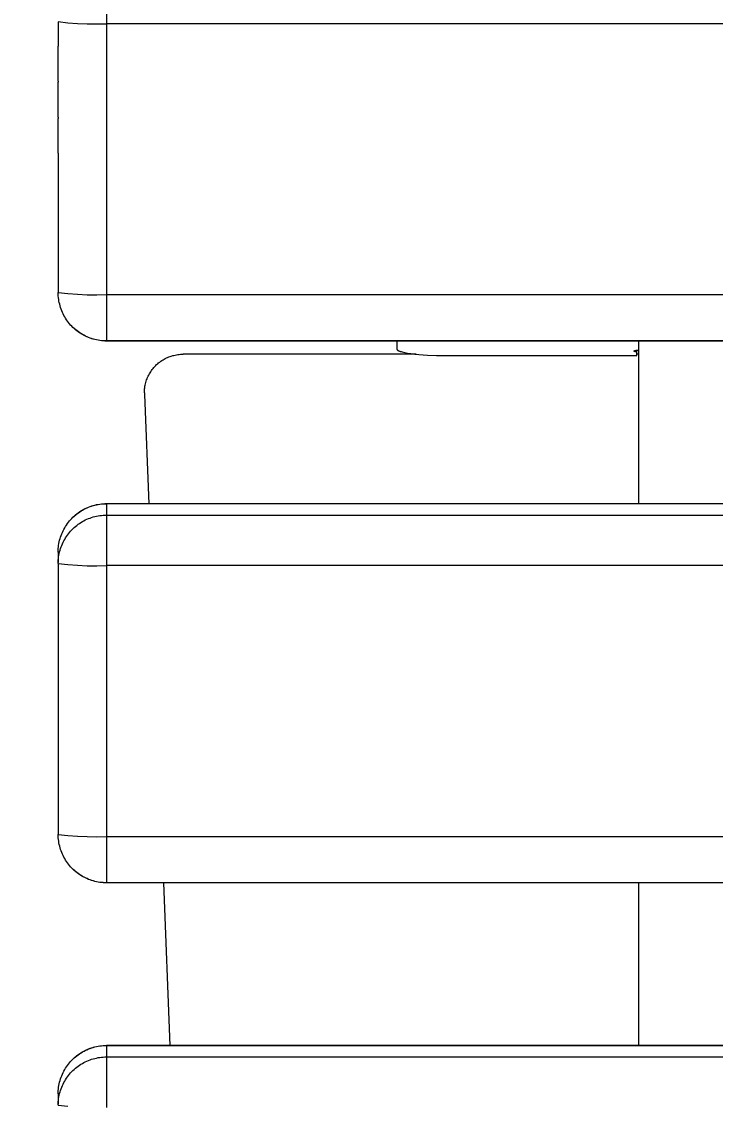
# Model space of a CAD drawing. Header units: millimetres. Extents: x -30 to 4992, y -440 to 3111.
# Drawn here: x 139.2 to 210.9, y 2032.3 to 2144.2 of the extents above; entities that cross this region are included whole.
import ezdxf

# ---------------------------------------------------------------- set-up
doc = ezdxf.new("R2010")
doc.units = ezdxf.units.MM
doc.layers.add('ZANO_R', color=7, linetype='Continuous', lineweight=0)
doc.layers.add('ZANO_W', color=1, linetype='Continuous', lineweight=0)
doc.styles.add('Arial', font='arial.ttf')
doc.styles.get("Standard").update_dxf_attribs({"font": 'ARIALUNI.TTF'})
doc.dimstyles.new('pl i ang', dxfattribs={"dimtxt": 50, "dimasz": 50, "dimexe": 1.25, "dimexo": 0.625, "dimgap": 10, "dimtad": 1, "dimtoh": 1, "dimtxsty": 'Standard', "dimcen": 2.5, "dimclrd": 1, "dimclre": 1, "dimclrt": 1, "dimadec": 0, "dimazin": 0, "dimtfac": 1, "dimtmove": 0, "dimatfit": 3, "dimfxl": 1, "dimarcsym": 1})

# ---------------------------------------------------------------- blocks, each defined once
blk = doc.blocks.new('*D389')
at = {"layer": 'ZANO_W', "color": 1, "lineweight": -2}
for p, q in [((138.02, 2206.3), (16.39, 2206.3)), ((26.39, 2166.3), (26.39, 938.92)), ((138.02, 898.92), (16.39, 898.92))]:
    blk.add_line(p, q, dxfattribs=at)
at = {"layer": 'ZANO_W', "color": 1}
for points in [[(33.05, 2166.3), (19.72, 2166.3), (26.39, 2206.3)], [(19.72, 938.92), (33.05, 938.92), (26.39, 898.92)]]:
    blk.add_solid(points, dxfattribs=at)
at = {"layer": 'ZANO_W', "color": 1, "insert": (-4.05, 1552.61), "char_height": 40, "attachment_point": 5, "rotation": 90, "style": 'Arial'}
blk.add_mtext('1307', dxfattribs=at)

msp = doc.modelspace()

# ---------------------------------------------------------------- linework, layer by layer
at = {"layer": 'ZANO_R'}
for p, q in [((148.02, 2149.16), (148.02, 2143.95)), ((143.02, 2144.17), (144.01, 2144.06)), ((143.02, 2144.16), (143.02, 2141.74)), ((144.01, 2144.06), (145.01, 2143.98)), ((145.01, 2143.98), (146.01, 2143.94)), ((146.01, 2143.94), (147.01, 2143.93)), ((147.01, 2143.93), (148.02, 2143.95)), ((1938.02, 2143.95), (148.02, 2143.95)), ((148.02, 2143.95), (148.02, 2115.98)), ((143.02, 2141.74), (143.02, 2141.63)), ((143.02, 2138.03), (143.02, 2141.63)), ((143.02, 2138.03), (143.02, 2138.02)), ((143.02, 2138.02), (143.02, 2137.91)), ((143.02, 2134.29), (143.02, 2137.91)), ((143.02, 2134.29), (143.02, 2134.18)), ((143.02, 2130.59), (143.02, 2134.18)), ((143.02, 2130.59), (143.02, 2130.57)), ((143.02, 2130.57), (143.02, 2123.14)), ((143.02, 2123.14), (143.02, 2117.37)), ((143.02, 2119.29), (143.02, 2117.38)), ((143.02, 2117.37), (143.02, 2117.26)), ((143.02, 2117.26), (143.02, 2116.19)), ((143.02, 2116.19), (144.01, 2116.08)), ((143.02, 2116.01), (143.02, 2116.19)), ((144.01, 2116.08), (145.01, 2116.01)), ((143.03, 2115.84), (143.02, 2116.01)), ((143.04, 2115.66), (143.03, 2115.84)), ((143.07, 2115.49), (143.04, 2115.66)), ((143.09, 2115.32), (143.07, 2115.49)), ((143.13, 2115.15), (143.09, 2115.32)), ((143.17, 2114.98), (143.13, 2115.15)), ((143.21, 2114.81), (143.17, 2114.98)), ((145.01, 2116.01), (146.01, 2115.96)), ((146.01, 2115.96), (147.01, 2115.95)), ((147.01, 2115.95), (148.02, 2115.98)), ((148.02, 2115.98), (1938.02, 2115.98)), ((148.02, 2115.98), (148.02, 2111.19)), ((143.26, 2114.64), (143.21, 2114.81)), ((143.32, 2114.48), (143.26, 2114.64)), ((143.38, 2114.31), (143.32, 2114.48)), ((143.45, 2114.15), (143.38, 2114.31)), ((143.52, 2114), (143.45, 2114.15)), ((143.6, 2113.84), (143.52, 2114)), ((143.69, 2113.69), (143.6, 2113.84)), ((143.78, 2113.54), (143.69, 2113.69)), ((143.87, 2113.39), (143.78, 2113.54)), ((143.97, 2113.25), (143.87, 2113.39)), ((144.08, 2113.11), (143.97, 2113.25)), ((144.19, 2112.97), (144.08, 2113.11)), ((144.3, 2112.84), (144.19, 2112.97)), ((144.42, 2112.72), (144.3, 2112.84)), ((144.54, 2112.59), (144.42, 2112.72)), ((144.67, 2112.47), (144.54, 2112.59)), ((144.7, 2112.45), (144.57, 2112.57)), ((144.8, 2112.36), (144.67, 2112.47)), ((144.83, 2112.34), (144.7, 2112.45)), ((144.94, 2112.25), (144.8, 2112.36)), ((144.97, 2112.23), (144.83, 2112.34)), ((145.08, 2112.14), (144.94, 2112.25)), ((145.11, 2112.13), (144.97, 2112.23)), ((145.22, 2112.04), (145.08, 2112.14)), ((145.25, 2112.03), (145.11, 2112.13)), ((145.37, 2111.95), (145.22, 2112.04)), ((145.39, 2111.94), (145.25, 2112.03)), ((145.52, 2111.86), (145.37, 2111.95)), ((145.54, 2111.85), (145.39, 2111.94)), ((145.67, 2111.78), (145.52, 2111.86)), ((145.69, 2111.77), (145.54, 2111.85)), ((145.83, 2111.7), (145.67, 2111.78)), ((145.85, 2111.69), (145.69, 2111.77)), ((145.98, 2111.62), (145.83, 2111.7)), ((146, 2111.62), (145.85, 2111.69)), ((146.14, 2111.55), (145.98, 2111.62)), ((146.16, 2111.55), (146, 2111.62)), ((146.31, 2111.49), (146.14, 2111.55)), ((146.32, 2111.49), (146.16, 2111.55)), ((146.47, 2111.44), (146.31, 2111.49)), ((146.49, 2111.43), (146.32, 2111.49)), ((146.64, 2111.38), (146.47, 2111.44)), ((146.65, 2111.38), (146.49, 2111.43)), ((146.81, 2111.34), (146.64, 2111.38)), ((146.82, 2111.34), (146.65, 2111.38)), ((146.98, 2111.3), (146.81, 2111.34)), ((146.99, 2111.3), (146.82, 2111.34)), ((147.15, 2111.27), (146.98, 2111.3)), ((147.16, 2111.27), (146.99, 2111.3)), ((147.32, 2111.24), (147.15, 2111.27)), ((147.33, 2111.24), (147.16, 2111.27)), ((147.49, 2111.22), (147.32, 2111.24)), ((147.5, 2111.22), (147.33, 2111.24)), ((147.67, 2111.2), (147.49, 2111.22)), ((147.67, 2111.21), (147.5, 2111.22)), ((147.84, 2111.2), (147.67, 2111.21)), ((147.84, 2111.19), (147.67, 2111.2)), ((148.02, 2111.2), (147.84, 2111.2)), ((148.02, 2111.19), (147.84, 2111.19)), ((1938.02, 2111.2), (148.02, 2111.2)), ((1938.02, 2111.19), (148.02, 2111.19)), ((178.02, 2111.2), (178.02, 2110.36)), ((203.02, 2094.39), (203.02, 2111.2)), ((153.96, 2109.32), (154.08, 2109.38)), ((154.08, 2109.38), (154.21, 2109.44)), ((154.21, 2109.44), (154.33, 2109.5)), ((154.33, 2109.5), (154.46, 2109.55)), ((154.46, 2109.55), (154.59, 2109.6)), ((154.59, 2109.6), (154.71, 2109.64)), ((154.71, 2109.64), (154.85, 2109.68)), ((154.85, 2109.68), (154.98, 2109.71)), ((154.98, 2109.71), (155.11, 2109.74)), ((155.11, 2109.74), (155.25, 2109.77)), ((155.25, 2109.77), (155.38, 2109.79)), ((155.38, 2109.79), (155.52, 2109.81)), ((155.52, 2109.81), (155.65, 2109.82)), ((155.65, 2109.82), (155.79, 2109.83)), ((155.79, 2109.83), (155.92, 2109.83)), ((180.02, 2109.83), (155.92, 2109.83)), ((178.02, 2110.36), (178.02, 2110.36)), ((178.02, 2110.36), (178.02, 2110.35)), ((178.02, 2110.35), (178.02, 2110.35)), ((178.02, 2110.35), (178.02, 2110.35)), ((178.02, 2110.35), (178.02, 2110.34)), ((178.02, 2110.34), (178.02, 2110.34)), ((178.02, 2110.34), (178.02, 2110.33)), ((178.02, 2110.33), (178.02, 2110.33)), ((178.02, 2110.33), (178.02, 2110.33)), ((178.02, 2110.33), (178.02, 2110.32)), ((178.02, 2110.32), (178.03, 2110.32)), ((178.03, 2110.32), (178.03, 2110.32)), ((178.03, 2110.32), (178.03, 2110.31)), ((178.03, 2110.31), (178.03, 2110.31)), ((178.03, 2110.31), (178.03, 2110.3)), ((178.03, 2110.3), (178.04, 2110.3)), ((178.04, 2110.3), (178.04, 2110.3)), ((178.04, 2110.3), (178.04, 2110.29)), ((178.04, 2110.29), (178.04, 2110.29)), ((178.04, 2110.29), (178.05, 2110.29)), ((178.05, 2110.29), (178.05, 2110.28)), ((178.05, 2110.28), (178.05, 2110.28)), ((178.05, 2110.28), (178.06, 2110.27)), ((178.06, 2110.27), (178.06, 2110.27)), ((178.06, 2110.27), (178.07, 2110.27)), ((178.07, 2110.27), (178.07, 2110.26)), ((178.07, 2110.26), (178.07, 2110.26)), ((178.07, 2110.26), (178.08, 2110.26)), ((178.08, 2110.26), (178.08, 2110.25)), ((178.08, 2110.25), (178.09, 2110.25)), ((178.09, 2110.25), (178.1, 2110.24)), ((178.1, 2110.24), (178.11, 2110.23)), ((178.11, 2110.23), (178.12, 2110.22)), ((178.12, 2110.22), (178.13, 2110.22)), ((178.13, 2110.22), (178.15, 2110.21)), ((178.15, 2110.21), (178.16, 2110.2)), ((178.16, 2110.2), (178.18, 2110.19)), ((178.18, 2110.19), (178.19, 2110.19)), ((178.19, 2110.19), (178.21, 2110.18)), ((178.21, 2110.18), (178.24, 2110.16)), ((178.24, 2110.16), (178.28, 2110.15)), ((178.28, 2110.15), (178.32, 2110.13)), ((178.32, 2110.13), (178.37, 2110.12)), ((178.37, 2110.12), (178.41, 2110.1)), ((178.41, 2110.1), (178.46, 2110.09)), ((178.46, 2110.09), (178.57, 2110.06)), ((178.57, 2110.06), (178.7, 2110.03)), ((178.7, 2110.03), (178.83, 2110)), ((178.83, 2110), (178.98, 2109.97)), ((178.98, 2109.97), (179.13, 2109.94)), ((179.13, 2109.94), (179.48, 2109.89)), ((179.48, 2109.89), (179.86, 2109.84)), ((179.86, 2109.84), (180.28, 2109.8)), ((180.28, 2109.8), (181.18, 2109.74)), ((181.18, 2109.74), (182.11, 2109.71)), ((182.11, 2109.71), (183.02, 2109.7)), ((183.02, 2109.7), (202.82, 2109.7)), ((202.52, 2110.15), (202.53, 2110.16)), ((202.52, 2110.14), (202.52, 2110.15)), ((202.52, 2110.15), (202.52, 2110.15)), ((202.52, 2110.15), (202.52, 2110.15)), ((202.52, 2110.15), (202.52, 2110.15)), ((202.52, 2110.15), (202.52, 2110.15)), ((202.52, 2110.15), (202.52, 2110.15)), ((202.52, 2110.15), (202.52, 2110.15)), ((202.52, 2110.15), (202.52, 2110.15)), ((202.52, 2110.15), (202.52, 2110.15)), ((202.52, 2110.15), (202.52, 2110.15)), ((202.52, 2110.15), (202.52, 2110.15)), ((202.52, 2110.15), (202.52, 2110.15)), ((202.53, 2110.14), (202.52, 2110.14)), ((202.52, 2110.14), (202.52, 2110.14)), ((202.52, 2110.14), (202.52, 2110.14)), ((202.52, 2110.14), (202.52, 2110.14)), ((202.52, 2110.14), (202.52, 2110.14)), ((202.52, 2110.14), (202.52, 2110.14)), ((202.52, 2110.14), (202.52, 2110.14)), ((202.53, 2110.16), (202.53, 2110.17)), ((202.53, 2110.17), (202.53, 2110.17)), ((202.53, 2110.17), (202.53, 2110.17)), ((202.53, 2110.17), (202.54, 2110.17)), ((202.53, 2110.16), (202.53, 2110.16)), ((202.53, 2110.16), (202.53, 2110.16)), ((202.53, 2110.16), (202.53, 2110.16)), ((202.53, 2110.16), (202.53, 2110.16)), ((202.53, 2110.16), (202.53, 2110.16)), ((202.53, 2110.16), (202.53, 2110.16)), ((202.53, 2110.16), (202.53, 2110.16)), ((202.53, 2110.16), (202.53, 2110.16)), ((202.53, 2110.16), (202.53, 2110.16)), ((202.53, 2110.16), (202.53, 2110.16)), ((202.53, 2110.16), (202.53, 2110.16)), ((202.53, 2110.13), (202.53, 2110.14)), ((202.53, 2110.14), (202.53, 2110.14)), ((202.53, 2110.14), (202.53, 2110.14)), ((202.53, 2110.14), (202.53, 2110.14)), ((202.54, 2110.13), (202.53, 2110.13)), ((202.53, 2110.13), (202.53, 2110.13)), ((202.53, 2110.13), (202.53, 2110.13)), ((202.53, 2110.13), (202.53, 2110.13)), ((202.53, 2110.13), (202.53, 2110.13)), ((202.53, 2110.13), (202.53, 2110.13)), ((202.53, 2110.13), (202.53, 2110.13)), ((202.53, 2110.13), (202.53, 2110.13)), ((202.53, 2110.13), (202.53, 2110.13)), ((202.53, 2110.13), (202.53, 2110.13)), ((202.53, 2110.13), (202.53, 2110.13)), ((202.54, 2110.17), (202.55, 2110.18)), ((202.54, 2110.17), (202.54, 2110.17)), ((202.54, 2110.17), (202.54, 2110.17)), ((202.54, 2110.17), (202.54, 2110.17)), ((202.54, 2110.17), (202.54, 2110.17)), ((202.54, 2110.17), (202.54, 2110.17)), ((202.54, 2110.12), (202.54, 2110.13)), ((202.55, 2110.12), (202.54, 2110.12)), ((202.54, 2110.12), (202.54, 2110.12)), ((202.54, 2110.12), (202.54, 2110.12)), ((202.54, 2110.12), (202.54, 2110.12)), ((202.54, 2110.12), (202.54, 2110.12)), ((202.55, 2110.18), (202.55, 2110.18)), ((202.55, 2110.18), (202.55, 2110.18)), ((202.55, 2110.18), (202.56, 2110.18)), ((202.55, 2110.11), (202.55, 2110.12)), ((202.55, 2110.12), (202.55, 2110.12)), ((202.56, 2110.11), (202.55, 2110.11)), ((202.56, 2110.18), (202.57, 2110.19)), ((202.56, 2110.18), (202.56, 2110.18)), ((202.56, 2110.18), (202.56, 2110.18)), ((202.57, 2110.11), (202.56, 2110.11)), ((202.56, 2110.11), (202.56, 2110.11)), ((202.56, 2110.11), (202.56, 2110.11)), ((202.57, 2110.19), (202.58, 2110.19)), ((202.58, 2110.1), (202.57, 2110.11)), ((202.58, 2110.19), (202.59, 2110.19)), ((202.59, 2110.1), (202.58, 2110.1)), ((202.59, 2110.19), (202.6, 2110.2)), ((202.6, 2110.1), (202.59, 2110.1)), ((202.6, 2110.2), (202.61, 2110.2)), ((202.61, 2110.09), (202.6, 2110.1)), ((202.61, 2110.2), (202.63, 2110.21)), ((202.63, 2110.09), (202.61, 2110.09)), ((202.63, 2110.21), (202.65, 2110.21)), ((202.65, 2110.08), (202.63, 2110.09)), ((202.65, 2110.21), (202.67, 2110.22)), ((202.67, 2110.08), (202.65, 2110.08)), ((202.67, 2110.22), (202.7, 2110.22)), ((202.7, 2110.07), (202.67, 2110.08)), ((202.7, 2110.22), (202.76, 2110.23)), ((202.76, 2110.06), (202.7, 2110.07)), ((202.76, 2110.23), (202.82, 2110.24)), ((202.82, 2110.05), (202.76, 2110.06)), ((202.82, 2110.24), (202.92, 2110.25)), ((202.82, 2110.05), (202.82, 2110.24)), ((202.82, 2109.7), (202.82, 2110.05)), ((203.02, 2109.83), (202.82, 2109.83)), ((202.92, 2110.25), (203.02, 2110.26)), ((152.66, 2108.14), (152.74, 2108.25)), ((152.74, 2108.25), (152.82, 2108.35)), ((152.82, 2108.35), (152.91, 2108.46)), ((152.91, 2108.46), (153, 2108.56)), ((153, 2108.56), (153.1, 2108.66)), ((153.1, 2108.66), (153.19, 2108.75)), ((153.19, 2108.75), (153.3, 2108.84)), ((153.3, 2108.84), (153.4, 2108.93)), ((153.4, 2108.93), (153.51, 2109.02)), ((153.51, 2109.02), (153.62, 2109.1)), ((153.62, 2109.1), (153.73, 2109.17)), ((153.73, 2109.17), (153.85, 2109.25)), ((153.85, 2109.25), (153.96, 2109.32)), ((152.11, 2107.04), (152.16, 2107.17)), ((152.16, 2107.17), (152.2, 2107.3)), ((152.2, 2107.3), (152.26, 2107.42)), ((152.26, 2107.42), (152.31, 2107.55)), ((152.31, 2107.55), (152.37, 2107.67)), ((152.37, 2107.67), (152.44, 2107.79)), ((152.44, 2107.79), (152.51, 2107.91)), ((152.51, 2107.91), (152.58, 2108.02)), ((152.58, 2108.02), (152.66, 2108.14)), ((151.93, 2106.1), (151.95, 2106.24)), ((151.93, 2105.97), (151.93, 2106.1)), ((151.95, 2106.24), (151.96, 2106.37)), ((151.96, 2106.37), (151.98, 2106.51)), ((151.98, 2106.51), (152.01, 2106.64)), ((152.01, 2106.64), (152.04, 2106.78)), ((152.04, 2106.78), (152.07, 2106.91)), ((152.07, 2106.91), (152.11, 2107.04)), ((151.92, 2105.83), (151.93, 2105.97)), ((151.92, 2105.83), (151.93, 2105.75)), ((151.93, 2105.75), (151.93, 2105.67)), ((151.93, 2105.67), (152.37, 2094.39)), ((145.37, 2093.64), (145.52, 2093.73)), ((145.39, 2093.65), (145.54, 2093.74)), ((145.52, 2093.73), (145.67, 2093.81)), ((145.54, 2093.74), (145.69, 2093.82)), ((145.67, 2093.81), (145.82, 2093.89)), ((145.69, 2093.82), (145.85, 2093.9)), ((145.82, 2093.89), (145.98, 2093.96)), ((145.85, 2093.9), (146, 2093.97)), ((145.98, 2093.96), (146.14, 2094.03)), ((146, 2093.97), (146.16, 2094.04)), ((146.14, 2094.03), (146.31, 2094.09)), ((146.16, 2094.04), (146.32, 2094.1)), ((146.31, 2094.09), (146.47, 2094.15)), ((146.32, 2094.1), (146.49, 2094.16)), ((146.47, 2094.15), (146.64, 2094.2)), ((146.49, 2094.16), (146.65, 2094.21)), ((146.64, 2094.2), (146.81, 2094.25)), ((146.65, 2094.21), (146.82, 2094.25)), ((146.81, 2094.25), (146.98, 2094.28)), ((146.82, 2094.25), (146.99, 2094.29)), ((146.98, 2094.28), (147.15, 2094.32)), ((146.99, 2094.29), (147.16, 2094.32)), ((147.15, 2094.32), (147.32, 2094.35)), ((147.16, 2094.32), (147.33, 2094.35)), ((147.32, 2094.35), (147.49, 2094.37)), ((147.33, 2094.35), (147.5, 2094.37)), ((147.49, 2094.37), (147.67, 2094.38)), ((147.5, 2094.37), (147.67, 2094.39)), ((147.67, 2094.39), (147.84, 2094.4)), ((147.67, 2094.38), (147.84, 2094.39)), ((147.84, 2094.4), (148.02, 2094.4)), ((147.84, 2094.39), (148.02, 2094.39)), ((148.02, 2094.39), (148.02, 2094.4)), ((148.02, 2094.4), (1938.02, 2094.4)), ((1938.02, 2094.39), (148.02, 2094.39)), ((148.02, 2094.39), (148.02, 2093.21)), ((144.08, 2092.47), (144.19, 2092.61)), ((144.19, 2092.61), (144.3, 2092.74)), ((144.3, 2092.74), (144.42, 2092.87)), ((144.42, 2092.87), (144.54, 2092.99)), ((144.54, 2092.99), (144.67, 2093.11)), ((144.57, 2093.02), (144.7, 2093.14)), ((144.67, 2093.11), (144.8, 2093.23)), ((144.7, 2093.14), (144.83, 2093.25)), ((144.8, 2093.23), (144.94, 2093.34)), ((144.83, 2093.25), (144.96, 2093.36)), ((144.94, 2093.34), (145.08, 2093.44)), ((144.96, 2093.36), (145.1, 2093.46)), ((145.08, 2093.44), (145.22, 2093.54)), ((145.1, 2093.46), (145.25, 2093.56)), ((145.22, 2093.54), (145.37, 2093.64)), ((145.25, 2093.56), (145.39, 2093.65)), ((145.52, 2092.54), (145.67, 2092.63)), ((145.67, 2092.63), (145.82, 2092.71)), ((145.82, 2092.71), (145.98, 2092.78)), ((145.98, 2092.78), (146.14, 2092.85)), ((146.14, 2092.85), (146.31, 2092.91)), ((146.31, 2092.91), (146.47, 2092.97)), ((146.47, 2092.97), (146.64, 2093.02)), ((146.64, 2093.02), (146.81, 2093.06)), ((146.81, 2093.06), (146.98, 2093.1)), ((146.98, 2093.1), (147.15, 2093.14)), ((147.15, 2093.14), (147.32, 2093.16)), ((147.32, 2093.16), (147.49, 2093.18)), ((147.49, 2093.18), (147.67, 2093.2)), ((147.67, 2093.2), (147.84, 2093.21)), ((147.84, 2093.21), (148.02, 2093.21)), ((148.02, 2093.21), (1938.02, 2093.21)), ((148.02, 2093.21), (148.02, 2088)), ((143.45, 2091.43), (143.52, 2091.59)), ((143.52, 2091.59), (143.6, 2091.74)), ((143.6, 2091.74), (143.69, 2091.9)), ((143.69, 2091.9), (143.78, 2092.05)), ((143.78, 2092.05), (143.87, 2092.19)), ((143.87, 2092.19), (143.97, 2092.34)), ((143.97, 2092.34), (144.08, 2092.47)), ((144.19, 2091.43), (144.3, 2091.56)), ((144.3, 2091.56), (144.42, 2091.69)), ((144.42, 2091.69), (144.54, 2091.81)), ((144.54, 2091.81), (144.67, 2091.93)), ((144.67, 2091.93), (144.8, 2092.04)), ((144.8, 2092.04), (144.94, 2092.15)), ((144.94, 2092.15), (145.08, 2092.26)), ((145.08, 2092.26), (145.22, 2092.36)), ((145.22, 2092.36), (145.37, 2092.45)), ((145.37, 2092.45), (145.52, 2092.54)), ((143.09, 2090.27), (143.13, 2090.44)), ((143.13, 2090.44), (143.16, 2090.61)), ((143.16, 2090.61), (143.21, 2090.78)), ((143.21, 2090.78), (143.26, 2090.94)), ((143.26, 2090.94), (143.32, 2091.11)), ((143.32, 2091.11), (143.38, 2091.27)), ((143.38, 2091.27), (143.45, 2091.43)), ((143.45, 2090.25), (143.52, 2090.41)), ((143.52, 2090.41), (143.6, 2090.56)), ((143.6, 2090.56), (143.69, 2090.71)), ((143.69, 2090.71), (143.78, 2090.86)), ((143.78, 2090.86), (143.87, 2091.01)), ((143.87, 2091.01), (143.97, 2091.15)), ((143.97, 2091.15), (144.08, 2091.29)), ((144.08, 2091.29), (144.19, 2091.43)), ((143.02, 2089.57), (143.03, 2089.75)), ((143.02, 2089.4), (143.02, 2089.57)), ((143.02, 2089.4), (143.02, 2088.33)), ((143.03, 2089.75), (143.04, 2089.92)), ((143.04, 2089.92), (143.06, 2090.09)), ((143.06, 2090.09), (143.09, 2090.27)), ((143.09, 2089.08), (143.13, 2089.25)), ((143.13, 2089.25), (143.16, 2089.42)), ((143.16, 2089.42), (143.21, 2089.59)), ((143.21, 2089.59), (143.26, 2089.76)), ((143.26, 2089.76), (143.32, 2089.92)), ((143.32, 2089.92), (143.38, 2090.09)), ((143.38, 2090.09), (143.45, 2090.25)), ((143.02, 2088.39), (143.03, 2088.56)), ((143.02, 2088.22), (143.02, 2088.39)), ((143.02, 2088.22), (144.01, 2088.11)), ((143.02, 2088.21), (143.02, 2061.43)), ((143.03, 2088.56), (143.04, 2088.74)), ((143.04, 2088.74), (143.06, 2088.91)), ((143.06, 2088.91), (143.09, 2089.08)), ((144.01, 2088.11), (145.01, 2088.03)), ((145.01, 2088.03), (146.01, 2087.99)), ((146.01, 2087.99), (147.01, 2087.98)), ((147.01, 2087.98), (148.02, 2088)), ((1938.02, 2088), (148.02, 2088)), ((148.02, 2088), (148.02, 2060.03)), ((143.02, 2061.43), (143.02, 2060.24)), ((143.02, 2060.24), (144.01, 2060.13)), ((143.02, 2060.06), (143.02, 2060.24)), ((144.01, 2060.13), (145.01, 2060.06)), ((143.03, 2059.89), (143.02, 2060.06)), ((143.04, 2059.71), (143.03, 2059.89)), ((143.07, 2059.54), (143.04, 2059.71)), ((143.09, 2059.37), (143.07, 2059.54)), ((143.13, 2059.2), (143.09, 2059.37)), ((143.17, 2059.03), (143.13, 2059.2)), ((143.21, 2058.86), (143.17, 2059.03)), ((145.01, 2060.06), (146.01, 2060.01)), ((146.01, 2060.01), (147.01, 2060)), ((147.01, 2060), (148.02, 2060.03)), ((148.02, 2060.03), (1938.02, 2060.03)), ((148.02, 2060.03), (148.02, 2055.24)), ((143.26, 2058.69), (143.21, 2058.86)), ((143.32, 2058.53), (143.26, 2058.69)), ((143.38, 2058.36), (143.32, 2058.53)), ((143.45, 2058.2), (143.38, 2058.36)), ((143.52, 2058.05), (143.45, 2058.2)), ((143.6, 2057.89), (143.52, 2058.05)), ((143.69, 2057.74), (143.6, 2057.89)), ((143.78, 2057.59), (143.69, 2057.74)), ((143.87, 2057.44), (143.78, 2057.59)), ((143.97, 2057.3), (143.87, 2057.44)), ((144.08, 2057.16), (143.97, 2057.3)), ((144.19, 2057.02), (144.08, 2057.16)), ((144.3, 2056.89), (144.19, 2057.02)), ((144.42, 2056.77), (144.3, 2056.89)), ((144.54, 2056.64), (144.42, 2056.77)), ((144.67, 2056.52), (144.54, 2056.64)), ((144.7, 2056.5), (144.57, 2056.62)), ((144.8, 2056.41), (144.67, 2056.52)), ((144.83, 2056.39), (144.7, 2056.5)), ((144.94, 2056.3), (144.8, 2056.41)), ((144.97, 2056.28), (144.83, 2056.39)), ((145.08, 2056.19), (144.94, 2056.3)), ((145.11, 2056.18), (144.97, 2056.28)), ((145.22, 2056.09), (145.08, 2056.19)), ((145.25, 2056.08), (145.11, 2056.18)), ((145.37, 2056), (145.22, 2056.09)), ((145.39, 2055.99), (145.25, 2056.08)), ((145.52, 2055.91), (145.37, 2056)), ((145.54, 2055.9), (145.39, 2055.99)), ((145.67, 2055.83), (145.52, 2055.91)), ((145.69, 2055.82), (145.54, 2055.9)), ((145.83, 2055.75), (145.67, 2055.83)), ((145.85, 2055.74), (145.69, 2055.82)), ((145.98, 2055.67), (145.83, 2055.75)), ((146, 2055.67), (145.85, 2055.74)), ((146.14, 2055.6), (145.98, 2055.67)), ((146.16, 2055.6), (146, 2055.67)), ((146.31, 2055.54), (146.14, 2055.6)), ((146.32, 2055.54), (146.16, 2055.6)), ((146.47, 2055.49), (146.31, 2055.54)), ((146.49, 2055.48), (146.32, 2055.54)), ((146.64, 2055.43), (146.47, 2055.49)), ((146.65, 2055.43), (146.49, 2055.48)), ((146.81, 2055.39), (146.64, 2055.43)), ((146.82, 2055.39), (146.65, 2055.43)), ((146.98, 2055.35), (146.81, 2055.39)), ((146.99, 2055.35), (146.82, 2055.39)), ((147.15, 2055.32), (146.98, 2055.35)), ((147.16, 2055.32), (146.99, 2055.35)), ((147.32, 2055.29), (147.15, 2055.32)), ((147.33, 2055.29), (147.16, 2055.32)), ((147.49, 2055.27), (147.32, 2055.29)), ((147.5, 2055.27), (147.33, 2055.29)), ((147.67, 2055.25), (147.49, 2055.27)), ((147.67, 2055.26), (147.5, 2055.27)), ((147.84, 2055.25), (147.67, 2055.26)), ((147.84, 2055.24), (147.67, 2055.25)), ((148.02, 2055.25), (147.84, 2055.25)), ((148.02, 2055.24), (147.84, 2055.24)), ((1938.02, 2055.25), (148.02, 2055.25)), ((1938.02, 2055.24), (148.02, 2055.24)), ((153.89, 2055.25), (154.55, 2038.44)), ((203.02, 2038.44), (203.02, 2055.25)), ((145.37, 2037.69), (145.52, 2037.78)), ((145.39, 2037.7), (145.54, 2037.79)), ((145.52, 2037.78), (145.67, 2037.86)), ((145.54, 2037.79), (145.69, 2037.87)), ((145.67, 2037.86), (145.82, 2037.94)), ((145.69, 2037.87), (145.85, 2037.95)), ((145.82, 2037.94), (145.98, 2038.01)), ((145.85, 2037.95), (146, 2038.02)), ((145.98, 2038.01), (146.14, 2038.08)), ((146, 2038.02), (146.16, 2038.09)), ((146.14, 2038.08), (146.31, 2038.14)), ((146.16, 2038.09), (146.32, 2038.15)), ((146.31, 2038.14), (146.47, 2038.2)), ((146.32, 2038.15), (146.49, 2038.21)), ((146.47, 2038.2), (146.64, 2038.25)), ((146.49, 2038.21), (146.65, 2038.26)), ((146.64, 2038.25), (146.81, 2038.3)), ((146.65, 2038.26), (146.82, 2038.3)), ((146.81, 2038.3), (146.98, 2038.33)), ((146.82, 2038.3), (146.99, 2038.34)), ((146.98, 2038.33), (147.15, 2038.37)), ((146.99, 2038.34), (147.16, 2038.37)), ((147.15, 2038.37), (147.32, 2038.4)), ((147.16, 2038.37), (147.33, 2038.4)), ((147.32, 2038.4), (147.49, 2038.42)), ((147.33, 2038.4), (147.5, 2038.42)), ((147.49, 2038.42), (147.67, 2038.43)), ((147.5, 2038.42), (147.67, 2038.44)), ((147.67, 2038.44), (147.84, 2038.45)), ((147.67, 2038.43), (147.84, 2038.44)), ((147.84, 2038.45), (148.02, 2038.45)), ((147.84, 2038.44), (148.02, 2038.44)), ((148.02, 2038.44), (148.02, 2038.45)), ((148.02, 2038.45), (1938.02, 2038.45)), ((1938.02, 2038.44), (148.02, 2038.44)), ((148.02, 2038.44), (148.02, 2037.26)), ((144.08, 2036.52), (144.19, 2036.66)), ((144.19, 2036.66), (144.3, 2036.79)), ((144.3, 2036.79), (144.42, 2036.92)), ((144.42, 2036.92), (144.54, 2037.04)), ((144.54, 2037.04), (144.67, 2037.16)), ((144.57, 2037.07), (144.7, 2037.19)), ((144.67, 2037.16), (144.8, 2037.28)), ((144.7, 2037.19), (144.83, 2037.3)), ((144.8, 2037.28), (144.94, 2037.39)), ((144.83, 2037.3), (144.96, 2037.41)), ((144.94, 2037.39), (145.08, 2037.49)), ((144.96, 2037.41), (145.1, 2037.51)), ((145.08, 2037.49), (145.22, 2037.59)), ((145.1, 2037.51), (145.25, 2037.61)), ((145.22, 2037.59), (145.37, 2037.69)), ((145.25, 2037.61), (145.39, 2037.7)), ((145.52, 2036.59), (145.67, 2036.68)), ((145.67, 2036.68), (145.82, 2036.76)), ((145.82, 2036.76), (145.98, 2036.83)), ((145.98, 2036.83), (146.14, 2036.9)), ((146.14, 2036.9), (146.31, 2036.96)), ((146.31, 2036.96), (146.47, 2037.02)), ((146.47, 2037.02), (146.64, 2037.07)), ((146.64, 2037.07), (146.81, 2037.11)), ((146.81, 2037.11), (146.98, 2037.15)), ((146.98, 2037.15), (147.15, 2037.19)), ((147.15, 2037.19), (147.32, 2037.21)), ((147.32, 2037.21), (147.49, 2037.23)), ((147.49, 2037.23), (147.67, 2037.25)), ((147.67, 2037.25), (147.84, 2037.26)), ((147.84, 2037.26), (148.02, 2037.26)), ((148.02, 2037.26), (1938.02, 2037.26)), ((148.02, 2037.26), (148.02, 2032.05)), ((143.45, 2035.48), (143.52, 2035.64)), ((143.52, 2035.64), (143.6, 2035.79)), ((143.6, 2035.79), (143.69, 2035.95)), ((143.69, 2035.95), (143.78, 2036.1)), ((143.78, 2036.1), (143.87, 2036.24)), ((143.87, 2036.24), (143.97, 2036.39)), ((143.97, 2036.39), (144.08, 2036.52)), ((144.19, 2035.48), (144.3, 2035.61)), ((144.3, 2035.61), (144.42, 2035.74)), ((144.42, 2035.74), (144.54, 2035.86)), ((144.54, 2035.86), (144.67, 2035.98)), ((144.67, 2035.98), (144.8, 2036.09)), ((144.8, 2036.09), (144.94, 2036.2)), ((144.94, 2036.2), (145.08, 2036.31)), ((145.08, 2036.31), (145.22, 2036.41)), ((145.22, 2036.41), (145.37, 2036.5)), ((145.37, 2036.5), (145.52, 2036.59)), ((143.09, 2034.32), (143.13, 2034.49)), ((143.13, 2034.49), (143.16, 2034.66)), ((143.16, 2034.66), (143.21, 2034.83)), ((143.21, 2034.83), (143.26, 2034.99)), ((143.26, 2034.99), (143.32, 2035.16)), ((143.32, 2035.16), (143.38, 2035.32)), ((143.38, 2035.32), (143.45, 2035.48)), ((143.45, 2034.3), (143.52, 2034.46)), ((143.52, 2034.46), (143.6, 2034.61)), ((143.6, 2034.61), (143.69, 2034.76)), ((143.69, 2034.76), (143.78, 2034.91)), ((143.78, 2034.91), (143.87, 2035.06)), ((143.87, 2035.06), (143.97, 2035.2)), ((143.97, 2035.2), (144.08, 2035.34)), ((144.08, 2035.34), (144.19, 2035.48)), ((143.02, 2033.62), (143.03, 2033.8)), ((143.02, 2033.45), (143.02, 2033.62)), ((143.02, 2033.45), (143.02, 2032.38)), ((143.03, 2033.8), (143.04, 2033.97)), ((143.04, 2033.97), (143.06, 2034.14)), ((143.06, 2034.14), (143.09, 2034.32)), ((143.09, 2033.13), (143.13, 2033.3)), ((143.13, 2033.3), (143.16, 2033.47)), ((143.16, 2033.47), (143.21, 2033.64)), ((143.21, 2033.64), (143.26, 2033.81)), ((143.26, 2033.81), (143.32, 2033.97)), ((143.32, 2033.97), (143.38, 2034.14)), ((143.38, 2034.14), (143.45, 2034.3)), ((143.02, 2032.44), (143.03, 2032.61)), ((143.02, 2032.27), (143.02, 2032.44)), ((143.02, 2032.27), (144.01, 2032.16)), ((143.03, 2032.61), (143.04, 2032.79)), ((143.04, 2032.79), (143.06, 2032.96)), ((143.06, 2032.96), (143.09, 2033.13))]:
    msp.add_line(p, q, dxfattribs=at)

# ---------------------------------------------------------------- dimensions: what is measured, and where the dimension line sits
at = {"layer": 'ZANO_W'}
dim = msp.add_linear_dim(base=(26.39, 898.92), p1=(148.02, 2206.3), p2=(148.02, 898.92), angle=90, dimstyle='pl i ang', override={"dimtxt": 40, "dimasz": 40, "dimexe": 10, "dimexo": 10, "dimtoh": 0, "dimdec": 0, "dimtxsty": 'Arial', "dimtdec": 0, "dimtmove": 1}, dxfattribs=at)
dim.commit()
dim.dimension.update_dxf_attribs({"geometry": '*D389', "text_midpoint": (-4.05, 1552.61)})

doc.saveas('drawing.dxf')
